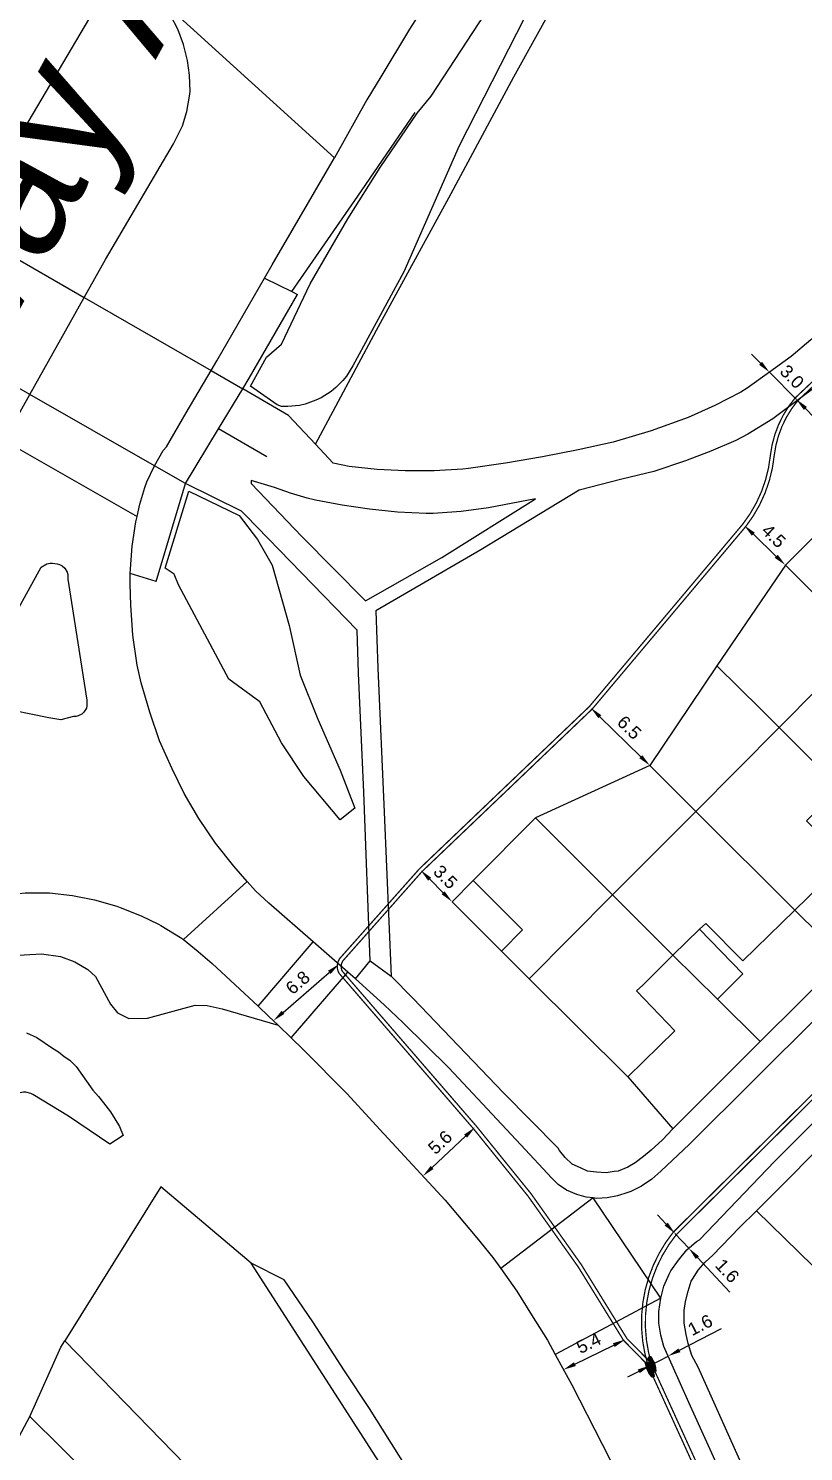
# Model space of a CAD drawing. Header units: millimetres. Extents: x 111502 to 977541, y 8702 to 1044108.
# Drawn here: x 486351.3 to 486412.2, y 236305.6 to 236417.4 of the extents above; entities that cross this region are included whole.
import ezdxf

# ---------------------------------------------------------------- set-up
doc = ezdxf.new("R2010")
doc.units = ezdxf.units.MM
doc.header["$LTSCALE"] = 0.25
doc.linetypes.add('DASHED2', pattern=[9.525, 6.35, -3.175])
for name, color, linetype in [('E HVSS As Laid Dimensions', 30, 'Continuous'), ('E HVSS As Laid HV', 10, 'Continuous'), ('E HVSS Proposed HV', 10, 'Continuous'), ('X HVSS Site Background', 8, 'Continuous')]:
    doc.layers.add(name, color=color, linetype=linetype)
doc.styles.add('Arial', font='arial.ttf')
doc.dimstyles.new('HVSS AsLaid', dxfattribs={"dimtxt": 1, "dimasz": 1, "dimexe": 0, "dimexo": 0, "dimgap": 0.5, "dimtad": 1, "dimdec": 1, "dimzin": 1, "dimdsep": 46, "dimtxsty": 'Arial', "dimcen": 0.09, "dimadec": 0, "dimazin": 0, "dimtfac": 1, "dimtdec": 1, "dimtmove": 0, "dimatfit": 3, "dimfxl": 1, "dimtolj": 1, "dimtzin": 0, "dimarcsym": 0})

# ---------------------------------------------------------------- blocks, each defined once
blk = doc.blocks.new('OS MAP 060722')
at = {"layer": 'X HVSS Site Background'}
for points in [[(-2436.73, -2741.61), (-2431.93, -2732.66), (-2426.23, -2722.26), (-2421.13, -2712.76), (-2416.08, -2703.61), (-2411.53, -2695.01), (-2408.98, -2691.36), (-2397.78, -2674.96), (-2397.53, -2674.6)], [(-2403.77, -2675.45), (-2402.77, -2676.09), (-2406.23, -2682.91), (-2412.43, -2693.46), (-2418.98, -2705.51), (-2425.43, -2718.16), (-2429.78, -2728.06), (-2433.78, -2735.46), (-2434.28, -2736.26), (-2434.58, -2736.61), (-2435.13, -2737.16), (-2435.48, -2737.46), (-2436.28, -2737.96), (-2436.68, -2738.16), (-2437.53, -2738.46), (-2437.98, -2738.56), (-2438.88, -2738.66), (-2439.38, -2738.66), (-2439.73, -2738.51), (-2441.83, -2737.06), (-2440.58, -2734.76)], [(-2440.58, -2734.76), (-2439.38, -2733.76), (-2437.13, -2729.01), (-2434.18, -2723.91), (-2431.63, -2719.86), (-2428.73, -2715.61), (-2427.63, -2714.26), (-2420.13, -2702.81), (-2410.78, -2687.41), (-2406.38, -2680.11), (-2403.77, -2675.45)], [(-2426.26, -2704.23), (-2426.63, -2704.76), (-2429.33, -2709.01), (-2431.58, -2712.76), (-2432.68, -2714.56), (-2435.23, -2719.11)], [(-2464.18, -2724.74), (-2461.08, -2719.36), (-2459.98, -2717.46), (-2453.43, -2706.36), (-2453.38, -2706.21), (-2453.03, -2705.76), (-2452.53, -2705.41), (-2451.98, -2705.16), (-2451.38, -2705.11), (-2450.78, -2705.21), (-2450.23, -2705.46), (-2449.68, -2705.96)], [(-2454.89, -2730.08), (-2453.23, -2727.11), (-2447.88, -2718.01), (-2447.18, -2716.61), (-2446.83, -2715.46), (-2446.63, -2714.26), (-2446.58, -2713.91), (-2446.63, -2712.61), (-2446.78, -2711.46), (-2447.08, -2710.21), (-2447.53, -2709.01), (-2448.08, -2707.96), (-2448.83, -2706.91), (-2449.68, -2705.96)], [(-2449.68, -2705.96), (-2435.23, -2719.11)], [(-2438.58, -2729.61), (-2433.38, -2722.12), (-2428.88, -2715.56)], [(-2476.93, -2717.41), (-2472.65, -2719.87), (-2464.18, -2724.74), (-2454.89, -2730.08), (-2444.92, -2735.82), (-2442.43, -2737.26)], [(-2440.73, -2728.56), (-2440.13, -2727.51), (-2435.23, -2719.11)], [(-2386.93, -2723.01), (-2393.63, -2729.41), (-2396.28, -2732.01), (-2397.78, -2733.41), (-2399.33, -2734.71), (-2401.03, -2735.96), (-2402.78, -2737.21), (-2403.28, -2737.51), (-2405.33, -2738.56), (-2407.43, -2739.51), (-2410.33, -2740.56), (-2413.33, -2741.46), (-2416.08, -2742.06), (-2418.88, -2742.61), (-2421.78, -2743.11), (-2424.68, -2743.51), (-2425.13, -2743.56), (-2427.38, -2743.71), (-2429.68, -2743.71), (-2431.88, -2743.61), (-2434.08, -2743.36), (-2435.33, -2743.11), (-2436.73, -2741.61)], [(-2446.93, -2744.71), (-2449.38, -2743.31), (-2459.16, -2737.7), (-2468.35, -2732.43), (-2475.39, -2728.4), (-2481.34, -2725)], [(-2464.18, -2724.74), (-2454.89, -2730.08)], [(-2444.92, -2735.82), (-2444.48, -2735.06), (-2440.73, -2728.56)], [(-2440.73, -2728.56), (-2438.58, -2729.61)], [(-2459.16, -2737.7), (-2454.89, -2730.08)], [(-2454.89, -2730.08), (-2444.92, -2735.82)], [(-2442.43, -2737.26), (-2441.93, -2736.41), (-2438.13, -2729.86)], [(-2438.58, -2729.61), (-2438.13, -2729.86)], [(-2371.28, -2751.05), (-2371.53, -2750.71), (-2385.28, -2736.71), (-2389.68, -2732.16), (-2391.98, -2732.41), (-2397.23, -2736.96), (-2398.88, -2738.21), (-2400.78, -2739.61), (-2402.73, -2740.81), (-2403.68, -2741.31), (-2405.63, -2742.16), (-2407.63, -2742.91), (-2410.13, -2743.76), (-2412.63, -2744.36), (-2415.98, -2745.21), (-2423.73, -2749.91), (-2431.98, -2754.71), (-2431.83, -2759.21), (-2431.33, -2770.51), (-2430.78, -2783.41)], [(-2459.16, -2737.7), (-2468.35, -2732.43)], [(-2449.38, -2743.31), (-2448.68, -2742.11), (-2448.43, -2741.81), (-2446.87, -2739.14), (-2444.92, -2735.82)], [(-2444.92, -2735.82), (-2442.43, -2737.26)], [(-2461.18, -2741.31), (-2459.16, -2737.7)], [(-2449.38, -2743.31), (-2459.16, -2737.7)], [(-2444.33, -2740.41), (-2442.43, -2737.26)], [(-2436.73, -2741.61), (-2438.83, -2739.36), (-2442.43, -2737.26)], [(-2461.18, -2741.31), (-2450.74, -2747.28)], [(-2446.93, -2744.71), (-2444.33, -2740.41)], [(-2440.53, -2742.61), (-2444.33, -2740.41)], [(-2450.74, -2747.28), (-2450.53, -2746.31), (-2450.13, -2745.01), (-2449.98, -2744.56), (-2449.38, -2743.31)], [(-2446.93, -2744.71), (-2449.38, -2743.31)], [(-2449.23, -2752.41), (-2446.93, -2744.71)], [(-2432.43, -2782.21), (-2432.93, -2768.96), (-2433.33, -2759.61), (-2433.43, -2756.21), (-2442.18, -2747.21), (-2442.53, -2746.86), (-2446.93, -2744.71)], [(-2419.43, -2745.91), (-2423.13, -2746.61), (-2425.28, -2746.91), (-2427.48, -2747.06), (-2428.03, -2747.06), (-2430.28, -2746.96), (-2432.48, -2746.71), (-2434.63, -2746.41), (-2436.73, -2746.01), (-2437.38, -2745.86), (-2438.68, -2745.46), (-2439.93, -2745.01), (-2441.78, -2744.46), (-2441.78, -2744.71), (-2437.78, -2748.86), (-2432.78, -2753.91), (-2426.78, -2750.51), (-2419.43, -2745.91)], [(-2392.98, -2744.36), (-2399.78, -2751.11)], [(-2448.53, -2751.36), (-2446.68, -2745.31), (-2442.73, -2747.21), (-2441.28, -2749.11), (-2440.13, -2751.11), (-2438.78, -2755.86), (-2437.93, -2759.76), (-2436.53, -2763.21), (-2434.78, -2767.21), (-2433.63, -2770.21), (-2434.78, -2771.11)], [(-2451.28, -2751.76), (-2451.13, -2749.61), (-2450.83, -2747.71), (-2450.74, -2747.28)], [(-2397.18, -2786.51), (-2407.33, -2796.61), (-2409.58, -2798.71), (-2410.28, -2799.36), (-2411.08, -2799.91), (-2411.93, -2800.31), (-2412.18, -2800.41), (-2412.98, -2800.66), (-2413.78, -2800.81), (-2414.63, -2800.86), (-2414.88, -2800.83)], [(-2457.58, -2750.96), (-2457.38, -2750.96), (-2457.03, -2751.01), (-2456.83, -2751.06), (-2456.63, -2751.16), (-2456.43, -2751.36), (-2456.23, -2751.66), (-2456.18, -2751.86), (-2456.18, -2752.21), (-2454.68, -2761.71), (-2454.68, -2762.16), (-2454.73, -2762.36), (-2454.93, -2762.66), (-2455.08, -2762.81), (-2455.38, -2762.96), (-2455.53, -2763.01), (-2455.73, -2763.01), (-2456.73, -2763.26), (-2457.68, -2763.11), (-2461.83, -2762.26)], [(-2461.18, -2756.56), (-2458.28, -2751.26), (-2457.83, -2751.01), (-2457.58, -2750.96)], [(-2434.78, -2771.11), (-2437.63, -2767.71), (-2439.38, -2765.06), (-2441.08, -2761.86), (-2443.53, -2760.06), (-2447.48, -2752.66), (-2447.83, -2751.81), (-2448.53, -2751.36)], [(-2399.78, -2751.11), (-2405.18, -2759.01)], [(-2399.78, -2751.11), (-2393.63, -2757.21)], [(-2442.08, -2775.96), (-2443.13, -2774.76), (-2444.58, -2772.96), (-2445.88, -2771.01), (-2447.03, -2769.06), (-2447.98, -2767.11), (-2448.98, -2764.91), (-2449.73, -2762.66), (-2450.43, -2760.36), (-2450.73, -2758.96), (-2451.08, -2756.61), (-2451.23, -2754.26), (-2451.28, -2752.61), (-2451.28, -2751.76)], [(-2449.23, -2752.41), (-2451.28, -2751.76)], [(-2393.63, -2757.21), (-2397.21, -2760.79), (-2400.28, -2763.86)], [(-2405.18, -2759.01), (-2410.43, -2766.86)], [(-2400.28, -2763.86), (-2401.72, -2762.43), (-2405.18, -2759.01)], [(-2409.58, -2808.71), (-2409.33, -2807.76), (-2408.93, -2806.81), (-2408.78, -2806.56), (-2408.18, -2805.71), (-2407.53, -2804.91), (-2406.78, -2804.26), (-2406.53, -2804.11), (-2400.63, -2797.96), (-2393.13, -2790.41), (-2385.98, -2783.26), (-2376.43, -2773.61), (-2366.43, -2763.76), (-2365.93, -2763.36), (-2365.73, -2763.16), (-2365.23, -2762.76), (-2364.93, -2762.66), (-2364.78, -2762.56), (-2364.53, -2762.41), (-2364.06, -2762.18)], [(-2400.28, -2763.86), (-2406.83, -2770.46)], [(-2395.48, -2768.66), (-2400.28, -2763.86)], [(-2410.43, -2766.86), (-2419.43, -2770.96)], [(-2410.43, -2766.86), (-2406.83, -2770.46)], [(-2419.43, -2770.96), (-2424.32, -2775.9)], [(-2413.38, -2777.01), (-2419.43, -2770.96)], [(-2406.83, -2770.46), (-2413.38, -2777.01)], [(-2406.83, -2770.46), (-2399.03, -2778.21)], [(-2399.03, -2778.21), (-2395.03, -2774.31), (-2398.13, -2771.21), (-2397.68, -2770.76)], [(-2442.08, -2775.96), (-2447.08, -2780.51)], [(-2436.89, -2780.71), (-2440.38, -2777.66), (-2441.43, -2776.71), (-2442.08, -2775.96)], [(-2424.32, -2775.9), (-2425.98, -2777.56), (-2422.1, -2781.43)], [(-2422.1, -2781.43), (-2420.44, -2779.77), (-2424.32, -2775.9)], [(-2467.78, -2779.56), (-2466.23, -2778.71), (-2464.78, -2778.06), (-2463.23, -2777.51), (-2461.63, -2777.16), (-2460.03, -2776.91), (-2459.53, -2776.86), (-2457.63, -2776.86), (-2455.83, -2777.06), (-2454.08, -2777.41), (-2452.33, -2777.91), (-2452.08, -2778.01), (-2450.43, -2778.66), (-2449.07, -2779.32), (-2448.88, -2779.41), (-2447.33, -2780.36), (-2447.08, -2780.51)], [(-2413.38, -2777.01), (-2419.93, -2783.61)], [(-2408.63, -2781.76), (-2413.38, -2777.01)], [(-2399.03, -2778.21), (-2403.13, -2782.21), (-2406.03, -2779.26), (-2406.53, -2779.71)], [(-2399.03, -2778.21), (-2395.18, -2782.01)], [(-2406.53, -2779.71), (-2408.63, -2781.76)], [(-2406.53, -2779.71), (-2403.13, -2783.21), (-2405.13, -2785.21)], [(-2447.08, -2780.51), (-2445.93, -2781.46), (-2444.83, -2782.41), (-2441.23, -2785.77)], [(-2441.23, -2785.77), (-2436.89, -2780.71)], [(-2434.18, -2783.08), (-2436.48, -2781.06), (-2436.89, -2780.71)], [(-2422.1, -2781.43), (-2419.93, -2783.61)], [(-2461.46, -2781.84), (-2458.26, -2781.64), (-2456.75, -2781.87), (-2455.63, -2782.27), (-2454.61, -2782.88), (-2454.01, -2783.42), (-2452.83, -2785.61), (-2452.27, -2786.28), (-2451.38, -2786.74), (-2449.91, -2786.7), (-2446.17, -2785.67), (-2445.24, -2785.71), (-2444.05, -2785.98), (-2439.66, -2787.24)], [(-2433.58, -2783.61), (-2432.43, -2782.21)], [(-2432.43, -2782.21), (-2430.78, -2783.41)], [(-2412.18, -2791.31), (-2408.48, -2787.71), (-2411.48, -2784.56), (-2410.98, -2784.11), (-2408.63, -2781.76)], [(-2405.13, -2785.21), (-2408.63, -2781.76)], [(-2395.18, -2782.01), (-2398.63, -2785.41), (-2401.76, -2788.54)], [(-2438.62, -2788.25), (-2434.18, -2783.08)], [(-2433.58, -2783.61), (-2434.18, -2783.08)], [(-2414.88, -2800.83), (-2415.43, -2800.76), (-2416.18, -2800.56), (-2416.98, -2800.21), (-2417.63, -2799.76), (-2418.13, -2799.26), (-2420.58, -2796.66), (-2426.23, -2790.61), (-2429.83, -2787.06), (-2431.33, -2785.66), (-2433.58, -2783.61)], [(-2408.63, -2795.41), (-2409.43, -2796.26), (-2410.33, -2797.06), (-2410.93, -2797.56), (-2411.58, -2798.06), (-2412.18, -2798.41), (-2412.93, -2798.71), (-2413.23, -2798.76), (-2413.88, -2798.86), (-2414.63, -2798.81), (-2415.33, -2798.71), (-2415.88, -2798.46), (-2416.53, -2798.16), (-2417.08, -2797.66), (-2417.53, -2797.11), (-2417.63, -2796.91), (-2421.93, -2792.56), (-2429.03, -2785.16), (-2430.78, -2783.41)], [(-2419.93, -2783.61), (-2412.18, -2791.31)], [(-2441.23, -2785.77), (-2440.38, -2786.56), (-2439.66, -2787.24)], [(-2405.13, -2785.21), (-2401.76, -2788.54)], [(-2459.43, -2787.86), (-2458.63, -2788.21), (-2457.38, -2789.06), (-2456.93, -2789.36), (-2456.48, -2789.71), (-2456.03, -2790.01), (-2455.53, -2790.51), (-2454.23, -2792.36), (-2453.78, -2792.86), (-2453.38, -2793.36), (-2452.83, -2794.06), (-2452.48, -2794.61), (-2452.13, -2795.21), (-2451.83, -2795.91)], [(-2439.66, -2787.24), (-2438.62, -2788.25)], [(-2438.62, -2788.25), (-2437.68, -2789.16), (-2434.23, -2792.66), (-2431.67, -2795.44), (-2430.03, -2797.21), (-2426.53, -2801.01), (-2424.03, -2803.96), (-2422.78, -2805.51), (-2422.14, -2806.38)], [(-2401.76, -2788.54), (-2408.63, -2795.41)], [(-2412.18, -2791.31), (-2408.63, -2795.41)], [(-2451.83, -2795.91), (-2452.88, -2796.61), (-2456.13, -2794.41), (-2458.93, -2792.71), (-2459.08, -2792.61), (-2459.48, -2792.51), (-2459.68, -2792.51), (-2459.93, -2792.56), (-2460.13, -2792.61), (-2460.28, -2792.71), (-2460.43, -2792.86), (-2460.63, -2793.16), (-2461.43, -2796.41), (-2462.93, -2800.86), (-2467.18, -2811.16), (-2479.08, -2836.06), (-2488.23, -2854.31), (-2490.53, -2859.81)], [(-2395.24, -2795), (-2402.06, -2801.84)], [(-2441.78, -2805.96), (-2448.88, -2799.96), (-2456.43, -2812.06)], [(-2414.88, -2800.83), (-2422.14, -2806.38)], [(-2409.58, -2808.71), (-2414.88, -2800.83)], [(-2402.78, -2822.71), (-2406.63, -2814.11), (-2407.13, -2813.21), (-2407.43, -2812.26), (-2407.58, -2811.56), (-2407.73, -2810.66), (-2407.73, -2809.66), (-2407.63, -2808.96), (-2407.43, -2808.16), (-2407.18, -2807.36), (-2407.08, -2807.21), (-2406.63, -2806.51), (-2406.08, -2805.86), (-2405.48, -2805.31), (-2403.38, -2803.16), (-2402.06, -2801.84)], [(-2397.63, -2806.16), (-2402.06, -2801.84)], [(-2421.33, -2841.46), (-2430.28, -2830.51), (-2432.43, -2828.26), (-2429.28, -2825.36), (-2441.78, -2805.96)], [(-2439.18, -2807.26), (-2441.78, -2805.96)], [(-2419.88, -2837.61), (-2427.73, -2824.91), (-2432.48, -2817.36), (-2434.43, -2814.41), (-2436.93, -2810.56), (-2439.18, -2807.26)], [(-2422.14, -2806.38), (-2421.83, -2806.81), (-2420.88, -2808.16), (-2419.73, -2810.01), (-2418.48, -2812.01), (-2417.87, -2813.12)], [(-2409.58, -2808.71), (-2417.87, -2813.12)], [(-2401.74, -2829.36), (-2403.38, -2825.66), (-2407.38, -2816.91), (-2409.33, -2812.51), (-2409.58, -2811.61), (-2409.73, -2810.66), (-2409.73, -2809.76), (-2409.58, -2808.71)], [(-2459.18, -2818.01), (-2456.73, -2812.56), (-2456.43, -2812.06)], [(-2437.48, -2831.51), (-2456.43, -2812.06)], [(-2417.87, -2813.12), (-2416.58, -2815.51), (-2414.18, -2820.16), (-2410.03, -2828.36), (-2409.78, -2828.76), (-2409.58, -2829.16), (-2409.28, -2829.96), (-2409.18, -2830.41), (-2409.13, -2830.81), (-2409.08, -2831.26), (-2409.13, -2832.11), (-2409.23, -2832.56), (-2409.33, -2832.96)], [(-2461.08, -2822.36), (-2460.23, -2819.96), (-2459.18, -2818.01)], [(-2439.33, -2837.61), (-2459.18, -2818.01)]]:
    blk.add_lwpolyline(points, dxfattribs=at)
blk = doc.blocks.new('*D1716')
at = {"layer": 'Defpoints', "color": 0, "transparency": 16777216}
for p in [(486401.58, 236313.06), (486400.16, 236312.32), (486400.16, 236312.32)]:
    blk.add_point(p, dxfattribs=at)
at = {"layer": 'E HVSS As Laid Dimensions', "color": 0, "lineweight": -2, "transparency": 16777216}
for p, q in [((486402.47, 236313.52), (486405.78, 236315.22)), ((486400.16, 236312.32), (486401.58, 236313.06)), ((486399.27, 236311.86), (486398.38, 236311.41))]:
    blk.add_line(p, q, dxfattribs=at)
at = {"layer": 'E HVSS As Laid Dimensions', "color": 0, "transparency": 16777216}
for points in [[(486402.39, 236313.66), (486402.54, 236313.37), (486401.58, 236313.06)], [(486399.19, 236312.01), (486399.35, 236311.72), (486400.16, 236312.32)]]:
    blk.add_solid(points, dxfattribs=at)
at = {"layer": 'E HVSS As Laid Dimensions', "color": 0, "transparency": 16777216, "insert": (486404.1, 236315.5), "char_height": 1, "attachment_point": 5, "rotation": 27.2996, "style": 'Arial'}
blk.add_mtext('\\A1;1.6', dxfattribs=at)
blk = doc.blocks.new('*D1717')
at = {"layer": 'Defpoints', "color": 0, "transparency": 16777216}
for p in [(486402.11, 236322.7), (486402.11, 236322.7), (486403.2, 236321.53)]:
    blk.add_point(p, dxfattribs=at)
at = {"layer": 'E HVSS As Laid Dimensions', "color": 0, "lineweight": -2, "transparency": 16777216}
for p, q in [((486401.42, 236323.43), (486400.74, 236324.16)), ((486402.11, 236322.7), (486403.2, 236321.53)), ((486403.88, 236320.8), (486406.42, 236318.07))]:
    blk.add_line(p, q, dxfattribs=at)
at = {"layer": 'E HVSS As Laid Dimensions', "color": 0, "transparency": 16777216}
for points in [[(486401.55, 236323.54), (486401.3, 236323.32), (486402.11, 236322.7)], [(486404, 236320.91), (486403.76, 236320.68), (486403.2, 236321.53)]]:
    blk.add_solid(points, dxfattribs=at)
at = {"layer": 'E HVSS As Laid Dimensions', "color": 0, "transparency": 16777216, "insert": (486406.23, 236319.76), "char_height": 1, "attachment_point": 5, "rotation": 313.0251, "style": 'Arial'}
blk.add_mtext('\\A1;1.6', dxfattribs=at)
blk = doc.blocks.new('*D2064')
at = {"layer": 'Defpoints', "color": 0, "transparency": 16777216}
for p in [(486382.13, 236351.23), (486382.13, 236351.23), (486384.6, 236348.75)]:
    blk.add_point(p, dxfattribs=at)
at = {"layer": 'E HVSS As Laid Dimensions', "color": 0, "lineweight": -2, "transparency": 16777216}
blk.add_line((486383.89, 236349.46), (486382.84, 236350.52), dxfattribs=at)
at = {"layer": 'E HVSS As Laid Dimensions', "color": 0, "transparency": 16777216}
for points in [[(486382.96, 236350.64), (486382.72, 236350.4), (486382.13, 236351.23)], [(486384.01, 236349.58), (486383.78, 236349.34), (486384.6, 236348.75)]]:
    blk.add_solid(points, dxfattribs=at)
at = {"layer": 'E HVSS As Laid Dimensions', "color": 0, "transparency": 16777216, "insert": (486384.08, 236350.7), "char_height": 1, "attachment_point": 5, "rotation": 314.8492, "style": 'Arial'}
blk.add_mtext('\\A1;3.5', dxfattribs=at)
blk = doc.blocks.new('*D2065')
at = {"layer": 'Defpoints', "color": 0, "transparency": 16777216}
for p in [(486395.5, 236363.99), (486395.5, 236363.99), (486400.15, 236359.45)]:
    blk.add_point(p, dxfattribs=at)
at = {"layer": 'E HVSS As Laid Dimensions', "color": 0, "lineweight": -2, "transparency": 16777216}
blk.add_line((486399.43, 236360.15), (486396.21, 236363.29), dxfattribs=at)
at = {"layer": 'E HVSS As Laid Dimensions', "color": 0, "transparency": 16777216}
for points in [[(486396.33, 236363.41), (486396.1, 236363.17), (486395.5, 236363.99)], [(486399.55, 236360.27), (486399.32, 236360.03), (486400.15, 236359.45)]]:
    blk.add_solid(points, dxfattribs=at)
at = {"layer": 'E HVSS As Laid Dimensions', "color": 0, "transparency": 16777216, "insert": (486398.53, 236362.44), "char_height": 1, "attachment_point": 5, "rotation": 315.7211, "style": 'Arial'}
blk.add_mtext('\\A1;6.5', dxfattribs=at)
blk = doc.blocks.new('*D2070')
at = {"layer": 'Defpoints', "color": 0, "transparency": 16777216}
for p in [(486407.56, 236378.32), (486407.56, 236378.32), (486410.8, 236375.2)]:
    blk.add_point(p, dxfattribs=at)
at = {"layer": 'E HVSS As Laid Dimensions', "color": 0, "lineweight": -2, "transparency": 16777216}
blk.add_line((486410.08, 236375.89), (486408.28, 236377.63), dxfattribs=at)
at = {"layer": 'E HVSS As Laid Dimensions', "color": 0, "transparency": 16777216}
for points in [[(486408.39, 236377.75), (486408.16, 236377.51), (486407.56, 236378.32)], [(486410.2, 236376.01), (486409.96, 236375.77), (486410.8, 236375.2)]]:
    blk.add_solid(points, dxfattribs=at)
at = {"layer": 'E HVSS As Laid Dimensions', "color": 0, "transparency": 16777216, "insert": (486409.88, 236377.49), "char_height": 1, "attachment_point": 5, "rotation": 316.0738, "style": 'Arial'}
blk.add_mtext('\\A1;4.5', dxfattribs=at)
blk = doc.blocks.new('*D2075')
at = {"layer": 'Defpoints', "color": 0, "transparency": 16777216}
for p in [(486409.55, 236390.35), (486411.66, 236388.22), (486411.66, 236388.22)]:
    blk.add_point(p, dxfattribs=at)
at = {"layer": 'E HVSS As Laid Dimensions', "color": 0, "lineweight": -2, "transparency": 16777216}
for p, q in [((486408.85, 236391.06), (486408.14, 236391.77)), ((486409.55, 236390.35), (486411.66, 236388.22)), ((486412.37, 236387.51), (486413.07, 236386.8))]:
    blk.add_line(p, q, dxfattribs=at)
at = {"layer": 'E HVSS As Laid Dimensions', "color": 0, "transparency": 16777216}
for points in [[(486408.96, 236391.18), (486408.73, 236390.94), (486409.55, 236390.35)], [(486412.49, 236387.63), (486412.25, 236387.39), (486411.66, 236388.22)]]:
    blk.add_solid(points, dxfattribs=at)
at = {"layer": 'E HVSS As Laid Dimensions', "color": 0, "transparency": 16777216, "insert": (486411.32, 236390), "char_height": 1, "attachment_point": 5, "rotation": 314.7886, "style": 'Arial'}
blk.add_mtext('\\A1;3.0', dxfattribs=at)
blk = doc.blocks.new('*D2083')
at = {"layer": 'Defpoints', "color": 0, "transparency": 16777216}
for p in [(486398.21, 236314.36), (486398.21, 236314.36), (486393.35, 236311.99)]:
    blk.add_point(p, dxfattribs=at)
at = {"layer": 'E HVSS As Laid Dimensions', "color": 0, "lineweight": -2, "transparency": 16777216}
blk.add_line((486394.25, 236312.43), (486397.31, 236313.92), dxfattribs=at)
at = {"layer": 'E HVSS As Laid Dimensions', "color": 0, "transparency": 16777216}
for points in [[(486397.24, 236314.07), (486397.38, 236313.77), (486398.21, 236314.36)], [(486394.18, 236312.58), (486394.33, 236312.28), (486393.35, 236311.99)]]:
    blk.add_solid(points, dxfattribs=at)
at = {"layer": 'E HVSS As Laid Dimensions', "color": 0, "transparency": 16777216, "insert": (486395.34, 236314.08), "char_height": 1, "attachment_point": 5, "rotation": 25.9966, "style": 'Arial'}
blk.add_mtext('\\A1;5.4', dxfattribs=at)
blk = doc.blocks.new('*D2084')
at = {"layer": 'Defpoints', "color": 0, "transparency": 16777216}
for p in [(486386.39, 236331.02), (486386.39, 236331.02), (486382.3, 236327.2)]:
    blk.add_point(p, dxfattribs=at)
at = {"layer": 'E HVSS As Laid Dimensions', "color": 0, "lineweight": -2, "transparency": 16777216}
blk.add_line((486383.03, 236327.88), (486385.66, 236330.34), dxfattribs=at)
at = {"layer": 'E HVSS As Laid Dimensions', "color": 0, "transparency": 16777216}
for points in [[(486385.55, 236330.46), (486385.78, 236330.22), (486386.39, 236331.02)], [(486382.92, 236328), (486383.14, 236327.76), (486382.3, 236327.2)]]:
    blk.add_solid(points, dxfattribs=at)
at = {"layer": 'E HVSS As Laid Dimensions', "color": 0, "transparency": 16777216, "insert": (486383.66, 236329.85), "char_height": 1, "attachment_point": 5, "rotation": 43.0419, "style": 'Arial'}
blk.add_mtext('\\A1;5.6', dxfattribs=at)
blk = doc.blocks.new('*D2085')
at = {"layer": 'Defpoints', "color": 0, "transparency": 16777216}
for p in [(486375.71, 236343.85), (486375.71, 236343.85), (486370.56, 236339.41)]:
    blk.add_point(p, dxfattribs=at)
at = {"layer": 'E HVSS As Laid Dimensions', "color": 0, "lineweight": -2, "transparency": 16777216}
blk.add_line((486371.31, 236340.06), (486374.95, 236343.2), dxfattribs=at)
at = {"layer": 'E HVSS As Laid Dimensions', "color": 0, "transparency": 16777216}
for points in [[(486374.84, 236343.33), (486375.06, 236343.08), (486375.71, 236343.85)], [(486371.2, 236340.19), (486371.42, 236339.94), (486370.56, 236339.41)]]:
    blk.add_solid(points, dxfattribs=at)
at = {"layer": 'E HVSS As Laid Dimensions', "color": 0, "transparency": 16777216, "insert": (486372.47, 236342.4), "char_height": 1, "attachment_point": 5, "rotation": 40.8103, "style": 'Arial'}
blk.add_mtext('\\A1;6.8', dxfattribs=at)
blk = doc.blocks.new('*U2090')
h = blk.add_hatch(color=0)
h.dxf.hatch_style = 1
h.paths.add_polyline_path([(-0.37, 1.13), (-0.4, 1.12, 0.362465), (-0.51, 0.95), (-0.4, 0.21, 0.044994), (-0.4, 0.19), (-0.21, -0.39, 0.044994), (-0.19, -0.41), (0.16, -1.06, 0.362465), (0.35, -1.14), (0.4, -1.12, 0.362465), (0.51, -0.95), (0.4, -0.21, 0.044994), (0.4, -0.19), (0.21, 0.39, 0.044994), (0.19, 0.41), (-0.16, 1.06, 0.362465), (-0.35, 1.14)])
at = {"color": 0}
blk.add_lwpolyline([(-0.37, 1.13), (-0.35, 1.14, -0.362465), (-0.16, 1.06), (0.19, 0.41, -0.044994), (0.21, 0.39), (0.4, -0.19, -0.044994), (0.4, -0.21), (0.51, -0.95, -0.362465), (0.4, -1.12), (0.35, -1.14, -0.362465), (0.16, -1.06), (-0.19, -0.41, -0.044994), (-0.21, -0.39), (-0.4, 0.19, -0.044994), (-0.4, 0.21), (-0.51, 0.95, -0.362465), (-0.4, 1.12), (-0.37, 1.13)], format="xyb", close=True, dxfattribs=at)
blk = doc.blocks.new('*U2094')
h = blk.add_hatch(color=0)
h.dxf.hatch_style = 1
h.paths.add_polyline_path([(-0.53, 1.06), (-0.55, 1.05, 0.362465), (-0.63, 0.87), (-0.43, 0.16, 0.044994), (-0.42, 0.13), (-0.15, -0.41, 0.044994), (-0.14, -0.44), (0.3, -1.03, 0.362465), (0.5, -1.08), (0.55, -1.05, 0.362465), (0.63, -0.87), (0.43, -0.16, 0.044994), (0.42, -0.13), (0.15, 0.41, 0.044994), (0.14, 0.44), (-0.3, 1.03, 0.362465), (-0.5, 1.08)])
at = {"color": 0}
blk.add_lwpolyline([(-0.53, 1.06), (-0.5, 1.08, -0.362465), (-0.3, 1.03), (0.14, 0.44, -0.044994), (0.15, 0.41), (0.42, -0.13, -0.044994), (0.43, -0.16), (0.63, -0.87, -0.362465), (0.55, -1.05), (0.5, -1.08, -0.362465), (0.3, -1.03), (-0.14, -0.44, -0.044994), (-0.15, -0.41), (-0.42, 0.13, -0.044994), (-0.43, 0.16), (-0.63, 0.87, -0.362465), (-0.55, 1.05), (-0.53, 1.06)], format="xyb", close=True, dxfattribs=at)

msp = doc.modelspace()

# ---------------------------------------------------------------- linework, layer by layer
at = {"lineweight": 0}
msp.add_circle((488727.82, 239008.33), 11388.42, dxfattribs=at)
at = {"layer": 'E HVSS As Laid HV', "linetype": 'DASHED2', "lineweight": 0, "const_width": 0.1, "flags": 128}
for points in [[(486400.09, 236312.25), (486398.08, 236314.29, 0.047798), (486386.28, 236330.92), (486375.71, 236343.14, -0.288569), (486375.79, 236344.32), (486382.03, 236351.34), (486395.39, 236364.09), (486407.44, 236378.41, 0.142117), (486409.62, 236383.84, -0.146785), (486411.55, 236388.32), (486418.04, 236394.43), (486424.42, 236400.43), (486433.2, 236409.05), (486444.08, 236419.61, -0.128256), (486445.7, 236420.42), (486452.31, 236421.58, 0.114889), (486455.93, 236423.19), (486460.16, 236426.68), (486473.33, 236436.79), (486477.35, 236440.36)], [(486477.63, 236440.2), (486473.52, 236436.56), (486460.35, 236426.45), (486456.11, 236422.95, -0.115138), (486452.36, 236421.29), (486445.76, 236420.13, 0.127272), (486444.28, 236419.39), (486433.41, 236408.83), (486424.63, 236400.21), (486418.25, 236394.22), (486411.77, 236388.12, 0.146174), (486409.92, 236383.81, -0.142066), (486407.68, 236378.23), (486395.61, 236363.89), (486382.24, 236351.13), (486376.03, 236344.13, 0.273997), (486375.96, 236343.31), (486386.51, 236331.12, -0.047798), (486398.34, 236314.44), (486400.3, 236312.46)], [(486629.65, 235730.07), (486629.25, 235753.13), (486627.46, 235781.33), (486627.52, 235790.79, -0.342153), (486628.38, 235791.95), (486633.75, 235794.67), (486659.75, 235804.65), (486691.16, 235818.24, 0.283908), (486692.39, 235820.98, -0.182161), (486693.76, 235823.99), (486704.7, 235828.88, 0.486323), (486706.34, 235834.7), (486698.3, 235842.9, -0.196549), (486697.37, 235847.94, -0.06186), (486699.54, 235856.69), (486711.97, 235869.47), (486730.69, 235888.07), (486744.38, 235901.56), (486749.97, 235906.87), (486756.1, 235913.59, 0.436638), (486756.73, 235920.49), (486739.68, 235936.87), (486723.57, 235953.32), (486709.38, 235967.63), (486684.45, 235992.32), (486667.08, 236009.71), (486642.76, 236034.21), (486625.09, 236051.92), (486598.61, 236078.66), (486581.75, 236095.16), (486555.42, 236121.28), (486543.49, 236133.12), (486510.86, 236165.55), (486490.21, 236186.45), (486471.67, 236205.03), (486450, 236227.18, -0.053067), (486429.5, 236251.7, -0.02328), (486412.4, 236285.12), (486400.02, 236312.27, -0.251918), (486401.99, 236322.8), (486419.72, 236340.36), (486434.09, 236354.95), (486454.11, 236375.05)], [(486629.95, 235730.08), (486629.55, 235753.14), (486627.76, 235781.34), (486627.82, 235790.79, -0.352097), (486628.49, 235791.67), (486633.87, 235794.39), (486659.86, 235804.37), (486691.31, 235817.97, 0.283721), (486692.69, 235820.99, -0.177283), (486693.94, 235823.74), (486704.82, 235828.6, 0.487644), (486706.57, 235834.89), (486698.53, 235843.09, -0.195836), (486697.67, 235847.89, -0.061526), (486699.8, 235856.52), (486712.18, 235869.26), (486730.9, 235887.86), (486744.58, 235901.34), (486750.18, 235906.66), (486756.31, 235913.37, 0.435719), (486756.94, 235920.7), (486739.89, 235937.08), (486723.78, 235953.53), (486709.59, 235967.84), (486684.66, 235992.54), (486667.29, 236009.92), (486642.97, 236034.42), (486625.3, 236052.13), (486598.82, 236078.88), (486581.96, 236095.37), (486555.63, 236121.49), (486543.71, 236133.33), (486511.07, 236165.76), (486490.43, 236186.66), (486471.89, 236205.24), (486450.22, 236227.39, -0.053057), (486429.76, 236251.86, -0.023274), (486412.68, 236285.25), (486400.3, 236312.38, -0.251086), (486402.22, 236322.6), (486419.93, 236340.15), (486434.3, 236354.74), (486454.32, 236374.84)]]:
    msp.add_lwpolyline(points, format="xyb", dxfattribs=at)

# ---------------------------------------------------------------- block references
at = {"layer": 'E HVSS As Laid HV', "linetype": 'DASHED2', "lineweight": 0}
msp.add_blockref('OS MAP 060722', (488810.58, 239126.31), dxfattribs=at)
at = {"layer": 'E HVSS Proposed HV', "lineweight": 0, "xscale": 0.5489214922597512, "yscale": 0.5489214922597512, "zscale": 0.5489214922597512}
for name, p in [('*U2090', (486400.33, 236312.41)), ('*U2094', (486400.14, 236311.99))]:
    msp.add_blockref(name, p, dxfattribs=at)

# ---------------------------------------------------------------- texts
at = {"lineweight": 0, "insert": (486309.02, 236339.88), "char_height": 10, "attachment_point": 1, "rotation": 61.4034, "style": 'Arial'}
msp.add_mtext_dynamic_manual_height_columns('Standing Way A421', width=276.7097, gutter_width=10, heights=[0], dxfattribs=at)

# ---------------------------------------------------------------- dimensions: what is measured, and where the dimension line sits
at = {"layer": 'E HVSS As Laid Dimensions'}
for p1, p2, picture, middle in [((486409.55, 236390.35), (486411.66, 236388.22), '*D2075', (486411.32, 236390)), ((486410.8, 236375.2), (486407.56, 236378.32), '*D2070', (486409.88, 236377.49)), ((486400.15, 236359.45), (486395.5, 236363.99), '*D2065', (486398.53, 236362.44)), ((486384.6, 236348.75), (486382.13, 236351.23), '*D2064', (486384.08, 236350.7)), ((486370.56, 236339.41), (486375.71, 236343.85), '*D2085', (486372.47, 236342.4)), ((486382.3, 236327.2), (486386.39, 236331.02), '*D2084', (486383.66, 236329.85)), ((486393.35, 236311.99), (486398.21, 236314.36), '*D2083', (486395.34, 236314.08))]:
    dim = msp.add_aligned_dim(p1=p1, p2=p2, distance=0, dimstyle='HVSS AsLaid', dxfattribs=at)
    dim.commit()
    dim.dimension.update_dxf_attribs({"geometry": picture, "text_midpoint": middle})
for base, p1, p2, angle, picture, middle in [((486402.11, 236322.7), (486403.2, 236321.53), (486402.11, 236322.7), 133.0251, '*D1717', (486405.49, 236319.07)), ((486400.16, 236312.32), (486401.58, 236313.06), (486400.16, 236312.32), 207.2996, '*D1716', (486404.57, 236314.6))]:
    dim = msp.add_linear_dim(base=base, p1=p1, p2=p2, angle=angle, dimstyle='HVSS AsLaid', dxfattribs=at)
    dim.commit()
    dim.dimension.update_dxf_attribs({"geometry": picture, "text_midpoint": middle, "dimtype": 161})

doc.saveas('drawing.dxf')
